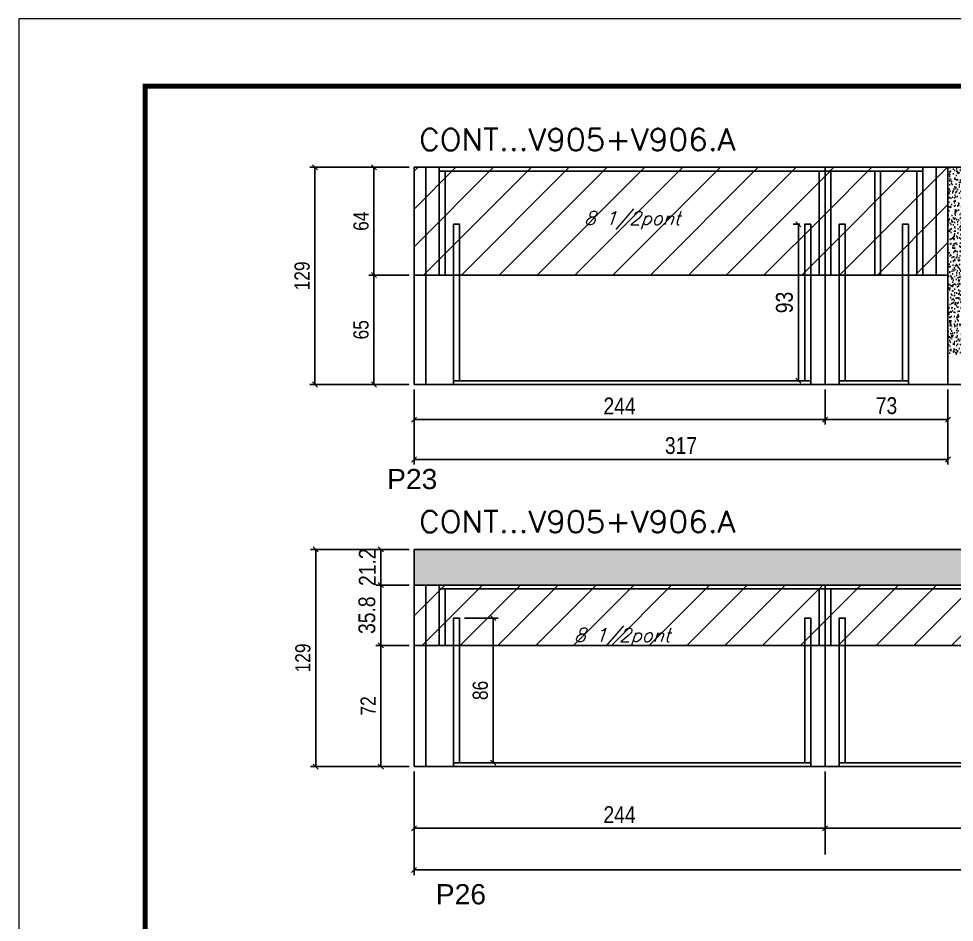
# Model space of a CAD drawing. Extents: x -20960 to -5926, y -2106 to 21915.
# Drawn here: x -10608 to -10053, y 17933 to 18470 of the extents above; entities that cross this region are included whole.
import ezdxf

# ---------------------------------------------------------------- set-up
doc = ezdxf.new("R2010")
doc.units = 0
doc.linetypes.add('DASHED', pattern=[0.75, 0.5, -0.25])
for name, color, linetype in [('5', 5, 'Continuous'), ('COTA', 241, 'Continuous'), ('Painéis', 200, 'Continuous'), ('SARR_2.2x7', 40, 'Continuous'), ('SARR_3.5x7', 81, 'Continuous'), ('texto', 7, 'Continuous')]:
    doc.layers.add(name, color=color, linetype=linetype)
for name, color, linetype, lineweight in [('Folhas', 255, 'Continuous', 9), ('Hachura', 251, 'Continuous', 9), ('SARRAFO DE PRESSAO', 251, 'DASHED', 9), ('Texto Seção', 7, 'Continuous', 15)]:
    doc.layers.add(name, color=color, linetype=linetype, lineweight=lineweight)
doc.styles.add('COTA TECNICA', font='techl___.ttf', dxfattribs={"height": 10})
doc.styles.add('COTA TECNICA-50', font='techl___.ttf', dxfattribs={"height": 9})
doc.styles.add('REGUA-120', font='ROMANS.shx', dxfattribs={"height": 15})
doc.styles.add('Romans', font='romans.shx')
doc.styles.get("Standard").update_dxf_attribs({"font": 'arial.ttf'})
doc.dimstyles.new('COTA PAINEL-50', dxfattribs={"dimtxt": 9, "dimasz": 3, "dimexe": 3, "dimexo": 3, "dimgap": 3, "dimtad": 1, "dimdec": 1, "dimzin": 12, "dimdsep": 46, "dimtxsty": 'COTA TECNICA-50', "dimblk1": 'OBLIQUE', "dimblk2": 'OBLIQUE', "dimsah": 1, "dimcen": 0.9, "dimclrd": 4, "dimclre": 4, "dimclrt": 240, "dimadec": 1, "dimazin": 3, "dimtfac": 1, "dimtdec": 1, "dimtmove": 0, "dimatfit": 3, "dimfxl": 1, "dimtolj": 1, "dimtzin": 12, "dimarcsym": 0})
doc.dimstyles.new('PAINEL', dxfattribs={"dimtxt": 10, "dimasz": 3, "dimexe": 3, "dimexo": 3, "dimgap": 3, "dimtad": 1, "dimdec": 1, "dimzin": 12, "dimdsep": 46, "dimtxsty": 'COTA TECNICA', "dimblk1": 'OBLIQUE', "dimblk2": 'OBLIQUE', "dimsah": 1, "dimcen": 0.9, "dimclrd": 4, "dimclre": 4, "dimclrt": 240, "dimadec": 1, "dimazin": 3, "dimtfac": 1, "dimtdec": 1, "dimtmove": 0, "dimatfit": 3, "dimfxl": 1, "dimtolj": 1, "dimtzin": 12, "dimarcsym": 0})
pattern_1 = [(45, (-150902.29, -14835.43), (-11.2253202, 11.2253202), [])]

# ---------------------------------------------------------------- blocks, each defined once
blk = doc.blocks.new('9999999999')
at = {"layer": 'Folhas'}
blk.add_lwpolyline([(98138.98, 34190.21), (99623.98, 34190.21), (99623.98, 35240.21), (98138.98, 35240.21)], close=True, dxfattribs=at)
at = {"layer": 'Folhas', "color": 30, "const_width": 3}
blk.add_lwpolyline([(98213.98, 34230.21), (99583.98, 34230.21), (99583.98, 35200.21), (98213.98, 35200.21)], close=True, dxfattribs=at)
blk = doc.blocks.new('_Oblique')
at = {"color": 0, "linetype": 'ByBlock', "lineweight": -2}
blk.add_line((-0.5, -0.5), (0.5, 0.5), dxfattribs=at)
blk = doc.blocks.new('*D1066')
at = {"layer": 'COTA', "color": 4, "linetype": 'ByBlock', "lineweight": -2, "transparency": 16777216}
for p, q in [((-10373.77, 18249.36), (-10373.77, 18228.53)), ((-10129.77, 18249.36), (-10129.77, 18228.53)), ((-10373.77, 18231.53), (-10129.77, 18231.53))]:
    blk.add_line(p, q, dxfattribs=at)
at = {"layer": 'Defpoints', "color": 0, "linetype": 'ByBlock', "transparency": 16777216}
for p in [(-10373.77, 18252.36), (-10129.77, 18252.36), (-10129.77, 18231.53)]:
    blk.add_point(p, dxfattribs=at)
at = {"layer": 'COTA', "color": 4, "linetype": 'ByBlock', "lineweight": -2, "transparency": 16777216, "xscale": 3, "yscale": 3, "zscale": 3, "rotation": 180}
blk.add_blockref('_Oblique', (-10373.77, 18231.53), dxfattribs=at)
at = {"layer": 'COTA', "color": 4, "linetype": 'ByBlock', "lineweight": -2, "transparency": 16777216, "xscale": 3, "yscale": 3, "zscale": 3}
blk.add_blockref('_Oblique', (-10129.77, 18231.53), dxfattribs=at)
at = {"layer": 'COTA', "color": 240, "linetype": 'ByBlock', "transparency": 16777216, "insert": (-10251.77, 18239.61), "char_height": 10, "attachment_point": 5, "style": 'COTA TECNICA'}
blk.add_mtext('\\A1;244', dxfattribs=at)
blk = doc.blocks.new('*D1067')
at = {"layer": 'COTA', "color": 4, "linetype": 'ByBlock', "lineweight": -2, "transparency": 16777216}
for p, q in [((-10129.77, 18249.36), (-10129.77, 18228.53)), ((-10056.77, 18249.36), (-10056.77, 18228.53)), ((-10129.77, 18231.53), (-10056.77, 18231.53))]:
    blk.add_line(p, q, dxfattribs=at)
at = {"layer": 'Defpoints', "color": 0, "linetype": 'ByBlock', "transparency": 16777216}
for p in [(-10129.77, 18252.36), (-10056.77, 18252.36), (-10056.77, 18231.53)]:
    blk.add_point(p, dxfattribs=at)
at = {"layer": 'COTA', "color": 4, "linetype": 'ByBlock', "lineweight": -2, "transparency": 16777216, "xscale": 3, "yscale": 3, "zscale": 3, "rotation": 180}
blk.add_blockref('_Oblique', (-10129.77, 18231.53), dxfattribs=at)
at = {"layer": 'COTA', "color": 4, "linetype": 'ByBlock', "lineweight": -2, "transparency": 16777216, "xscale": 3, "yscale": 3, "zscale": 3}
blk.add_blockref('_Oblique', (-10056.77, 18231.53), dxfattribs=at)
at = {"layer": 'COTA', "color": 240, "linetype": 'ByBlock', "transparency": 16777216, "insert": (-10093.27, 18239.75), "char_height": 10, "attachment_point": 5, "style": 'COTA TECNICA'}
blk.add_mtext('\\A1;73', dxfattribs=at)
blk = doc.blocks.new('*D1073')
at = {"layer": 'COTA', "color": 4, "linetype": 'ByBlock', "lineweight": -2, "transparency": 16777216}
for p, q in [((-10056.77, 18249.36), (-10056.77, 18204.83)), ((-10373.77, 18229.36), (-10373.77, 18204.83)), ((-10373.77, 18207.83), (-10056.77, 18207.83))]:
    blk.add_line(p, q, dxfattribs=at)
at = {"layer": 'Defpoints', "color": 0, "linetype": 'ByBlock', "transparency": 16777216}
for p in [(-10056.77, 18252.36), (-10373.77, 18232.36), (-10056.77, 18207.83)]:
    blk.add_point(p, dxfattribs=at)
at = {"layer": 'COTA', "color": 4, "linetype": 'ByBlock', "lineweight": -2, "transparency": 16777216, "xscale": 3, "yscale": 3, "zscale": 3, "rotation": 180}
blk.add_blockref('_Oblique', (-10373.77, 18207.83), dxfattribs=at)
at = {"layer": 'COTA', "color": 4, "linetype": 'ByBlock', "lineweight": -2, "transparency": 16777216, "xscale": 3, "yscale": 3, "zscale": 3}
blk.add_blockref('_Oblique', (-10056.77, 18207.83), dxfattribs=at)
at = {"layer": 'COTA', "color": 240, "linetype": 'ByBlock', "transparency": 16777216, "insert": (-10215.27, 18216.05), "char_height": 10, "attachment_point": 5, "style": 'COTA TECNICA'}
blk.add_mtext('\\A1;317', dxfattribs=at)
blk = doc.blocks.new('*D1083')
at = {"layer": 'COTA', "color": 4, "lineweight": -2, "ltscale": 25, "transparency": 16777216}
for p, q in [((-10144.77, 18347.58), (-10148.6, 18347.58)), ((-10145.6, 18347.58), (-10145.6, 18254.58)), ((-10144.77, 18254.58), (-10148.6, 18254.58))]:
    blk.add_line(p, q, dxfattribs=at)
at = {"layer": 'Defpoints', "color": 0, "ltscale": 25, "transparency": 16777216}
for p in [(-10141.77, 18347.58), (-10145.6, 18254.58), (-10141.77, 18254.58)]:
    blk.add_point(p, dxfattribs=at)
at = {"layer": 'COTA', "color": 4, "lineweight": -2, "ltscale": 25, "transparency": 16777216, "xscale": 3, "yscale": 3, "zscale": 3}
for p, rotation in [((-10145.6, 18347.58), 90), ((-10145.6, 18254.58), 270)]:
    blk.add_blockref('_Oblique', p, dxfattribs=dict(at, rotation=rotation))
at = {"layer": 'COTA', "color": 240, "ltscale": 25, "transparency": 16777216, "insert": (-10153.85, 18301.08), "char_height": 10, "attachment_point": 5, "rotation": 90, "style": 'COTA TECNICA'}
blk.add_mtext('\\A1;93', dxfattribs=at)
blk = doc.blocks.new('*D1025')
at = {"layer": 'COTA', "color": 4, "lineweight": -2, "ltscale": 25, "transparency": 16777216}
for p, q in [((-10373.77, 18022.43), (-10373.77, 17985.8)), ((-10129.77, 18022.43), (-10129.77, 17985.8)), ((-10373.77, 17988.8), (-10129.77, 17988.8))]:
    blk.add_line(p, q, dxfattribs=at)
at = {"layer": 'Defpoints', "color": 0, "ltscale": 25, "transparency": 16777216}
for p in [(-10373.77, 18025.43), (-10129.77, 18025.43), (-10129.77, 17988.8)]:
    blk.add_point(p, dxfattribs=at)
at = {"layer": 'COTA', "color": 4, "lineweight": -2, "ltscale": 25, "transparency": 16777216, "xscale": 3, "yscale": 3, "zscale": 3, "rotation": 180}
blk.add_blockref('_Oblique', (-10373.77, 17988.8), dxfattribs=at)
at = {"layer": 'COTA', "color": 4, "lineweight": -2, "ltscale": 25, "transparency": 16777216, "xscale": 3, "yscale": 3, "zscale": 3}
blk.add_blockref('_Oblique', (-10129.77, 17988.8), dxfattribs=at)
at = {"layer": 'COTA', "color": 240, "ltscale": 25, "transparency": 16777216, "insert": (-10251.77, 17996.87), "char_height": 10, "attachment_point": 5, "style": 'COTA TECNICA'}
blk.add_mtext('\\A1;244', dxfattribs=at)
blk = doc.blocks.new('*D1026')
at = {"layer": 'COTA', "color": 4, "lineweight": -2, "ltscale": 25, "transparency": 16777216}
for p, q in [((-9885.77, 18022.43), (-9885.77, 17985.8)), ((-10129.77, 17973.13), (-10129.77, 17991.8)), ((-10129.77, 17988.8), (-9885.77, 17988.8))]:
    blk.add_line(p, q, dxfattribs=at)
at = {"layer": 'Defpoints', "color": 0, "ltscale": 25, "transparency": 16777216}
for p in [(-9885.77, 18025.43), (-9885.77, 17988.8), (-10129.77, 17970.13)]:
    blk.add_point(p, dxfattribs=at)
at = {"layer": 'COTA', "color": 4, "lineweight": -2, "ltscale": 25, "transparency": 16777216, "xscale": 3, "yscale": 3, "zscale": 3, "rotation": 180}
blk.add_blockref('_Oblique', (-10129.77, 17988.8), dxfattribs=at)
at = {"layer": 'COTA', "color": 4, "lineweight": -2, "ltscale": 25, "transparency": 16777216, "xscale": 3, "yscale": 3, "zscale": 3}
blk.add_blockref('_Oblique', (-9885.77, 17988.8), dxfattribs=at)
at = {"layer": 'COTA', "color": 240, "ltscale": 25, "transparency": 16777216, "insert": (-10007.77, 17996.87), "char_height": 10, "attachment_point": 5, "style": 'COTA TECNICA'}
blk.add_mtext('\\A1;244', dxfattribs=at)
blk = doc.blocks.new('*D1028')
at = {"layer": 'COTA', "color": 4, "lineweight": -2, "ltscale": 25, "transparency": 16777216}
for p, q in [((-10376.77, 18133.23), (-10396.49, 18133.23)), ((-10393.49, 18097.43), (-10393.49, 18133.23)), ((-10376.77, 18097.43), (-10396.49, 18097.43))]:
    blk.add_line(p, q, dxfattribs=at)
at = {"layer": 'Defpoints', "color": 0, "ltscale": 25, "transparency": 16777216}
for p in [(-10393.49, 18133.23), (-10373.77, 18133.23), (-10373.77, 18097.43)]:
    blk.add_point(p, dxfattribs=at)
at = {"layer": 'COTA', "color": 4, "lineweight": -2, "ltscale": 25, "transparency": 16777216, "xscale": 3, "yscale": 3, "zscale": 3}
for p, rotation in [((-10393.49, 18133.23), 90), ((-10393.49, 18097.43), 270)]:
    blk.add_blockref('_Oblique', p, dxfattribs=dict(at, rotation=rotation))
at = {"layer": 'COTA', "color": 240, "ltscale": 25, "transparency": 16777216, "insert": (-10401.73, 18115.33), "char_height": 10, "attachment_point": 5, "rotation": 90, "style": 'COTA TECNICA'}
blk.add_mtext('\\A1;35.8', dxfattribs=at)
blk = doc.blocks.new('*D1029')
at = {"layer": 'COTA', "color": 4, "lineweight": -2, "ltscale": 25, "transparency": 16777216}
for p, q in [((-10376.77, 18154.43), (-10396.49, 18154.43)), ((-10393.49, 18154.43), (-10393.49, 18133.23)), ((-10376.77, 18133.23), (-10396.49, 18133.23))]:
    blk.add_line(p, q, dxfattribs=at)
at = {"layer": 'Defpoints', "color": 0, "ltscale": 25, "transparency": 16777216}
for p in [(-10373.77, 18154.43), (-10393.49, 18133.23), (-10373.77, 18133.23)]:
    blk.add_point(p, dxfattribs=at)
at = {"layer": 'COTA', "color": 4, "lineweight": -2, "ltscale": 25, "transparency": 16777216, "xscale": 3, "yscale": 3, "zscale": 3}
for p, rotation in [((-10393.49, 18154.43), 90), ((-10393.49, 18133.23), 270)]:
    blk.add_blockref('_Oblique', p, dxfattribs=dict(at, rotation=rotation))
at = {"layer": 'COTA', "color": 240, "ltscale": 25, "transparency": 16777216, "insert": (-10401.55, 18143.83), "char_height": 10, "attachment_point": 5, "rotation": 90, "style": 'COTA TECNICA'}
blk.add_mtext('\\A1;21.2', dxfattribs=at)
blk = doc.blocks.new('*D1030')
at = {"layer": 'COTA', "color": 4, "lineweight": -2, "ltscale": 25, "transparency": 16777216}
for p, q in [((-10373.77, 18022.43), (-10373.77, 17960.99)), ((-9653.27, 18022.43), (-9653.27, 17960.99)), ((-10373.77, 17963.99), (-9653.27, 17963.99))]:
    blk.add_line(p, q, dxfattribs=at)
at = {"layer": 'Defpoints', "color": 0, "ltscale": 25, "transparency": 16777216}
for p in [(-10373.77, 18025.43), (-9653.27, 18025.43), (-9653.27, 17963.99)]:
    blk.add_point(p, dxfattribs=at)
at = {"layer": 'COTA', "color": 4, "lineweight": -2, "ltscale": 25, "transparency": 16777216, "xscale": 3, "yscale": 3, "zscale": 3, "rotation": 180}
blk.add_blockref('_Oblique', (-10373.77, 17963.99), dxfattribs=at)
at = {"layer": 'COTA', "color": 4, "lineweight": -2, "ltscale": 25, "transparency": 16777216, "xscale": 3, "yscale": 3, "zscale": 3}
blk.add_blockref('_Oblique', (-9653.27, 17963.99), dxfattribs=at)
at = {"layer": 'COTA', "color": 240, "ltscale": 25, "transparency": 16777216, "insert": (-10013.52, 17972.1), "char_height": 10, "attachment_point": 5, "style": 'COTA TECNICA'}
blk.add_mtext('\\A1;720.5', dxfattribs=at)
blk = doc.blocks.new('*D1005')
at = {"layer": 'COTA', "color": 4, "lineweight": -2, "transparency": 16777216}
for p, q in [((-10376.77, 18381.38), (-10400.62, 18381.38)), ((-10397.62, 18381.38), (-10397.62, 18317.38)), ((-10376.77, 18317.38), (-10400.62, 18317.38))]:
    blk.add_line(p, q, dxfattribs=at)
at = {"layer": 'Defpoints', "color": 0, "transparency": 16777216}
for p in [(-10373.77, 18381.38), (-10397.62, 18317.38), (-10373.77, 18317.38)]:
    blk.add_point(p, dxfattribs=at)
at = {"layer": 'COTA', "color": 4, "lineweight": -2, "transparency": 16777216, "xscale": 3, "yscale": 3, "zscale": 3}
for p, rotation in [((-10397.62, 18381.38), 90), ((-10397.62, 18317.38), 270)]:
    blk.add_blockref('_Oblique', p, dxfattribs=dict(at, rotation=rotation))
at = {"layer": 'COTA', "color": 240, "transparency": 16777216, "insert": (-10405.21, 18349.38), "char_height": 9, "attachment_point": 5, "rotation": 90, "style": 'COTA TECNICA-50'}
blk.add_mtext('\\A1;64', dxfattribs=at)
blk = doc.blocks.new('*D1092')
at = {"layer": 'COTA', "color": 4, "lineweight": -2, "transparency": 16777216}
for p, q in [((-10376.77, 18381.38), (-10435.61, 18381.38)), ((-10432.61, 18381.38), (-10432.61, 18252.38)), ((-10376.77, 18252.38), (-10435.61, 18252.38))]:
    blk.add_line(p, q, dxfattribs=at)
at = {"layer": 'Defpoints', "color": 0, "transparency": 16777216}
for p in [(-10373.77, 18381.38), (-10432.61, 18252.38), (-10373.77, 18252.38)]:
    blk.add_point(p, dxfattribs=at)
at = {"layer": 'COTA', "color": 4, "lineweight": -2, "transparency": 16777216, "xscale": 3, "yscale": 3, "zscale": 3}
for p, rotation in [((-10432.61, 18381.38), 90), ((-10432.61, 18252.38), 270)]:
    blk.add_blockref('_Oblique', p, dxfattribs=dict(at, rotation=rotation))
at = {"layer": 'COTA', "color": 240, "transparency": 16777216, "insert": (-10440.19, 18316.88), "char_height": 9, "attachment_point": 5, "rotation": 90, "style": 'COTA TECNICA-50'}
blk.add_mtext('\\A1;129', dxfattribs=at)
blk = doc.blocks.new('*D1042')
at = {"layer": 'COTA', "color": 4, "lineweight": -2, "transparency": 16777216}
for p, q in [((-10376.77, 18317.38), (-10400.62, 18317.38)), ((-10397.62, 18317.38), (-10397.62, 18252.36)), ((-10376.77, 18252.36), (-10400.62, 18252.36))]:
    blk.add_line(p, q, dxfattribs=at)
at = {"layer": 'Defpoints', "color": 0, "transparency": 16777216}
for p in [(-10373.77, 18317.38), (-10397.62, 18252.36), (-10373.77, 18252.36)]:
    blk.add_point(p, dxfattribs=at)
at = {"layer": 'COTA', "color": 4, "lineweight": -2, "transparency": 16777216, "xscale": 3, "yscale": 3, "zscale": 3}
for p, rotation in [((-10397.62, 18317.38), 90), ((-10397.62, 18252.36), 270)]:
    blk.add_blockref('_Oblique', p, dxfattribs=dict(at, rotation=rotation))
at = {"layer": 'COTA', "color": 240, "transparency": 16777216, "insert": (-10405.22, 18284.87), "char_height": 9, "attachment_point": 5, "rotation": 90, "style": 'COTA TECNICA-50'}
blk.add_mtext('\\A1;65', dxfattribs=at)
blk = doc.blocks.new('*D1095')
at = {"layer": 'COTA', "color": 4, "lineweight": -2, "transparency": 16777216}
for p, q in [((-10376.77, 18154.43), (-10435.16, 18154.43)), ((-10432.16, 18154.43), (-10432.16, 18025.43)), ((-10376.77, 18025.43), (-10435.16, 18025.43))]:
    blk.add_line(p, q, dxfattribs=at)
at = {"layer": 'Defpoints', "color": 0, "transparency": 16777216}
for p in [(-10373.77, 18154.43), (-10432.16, 18025.43), (-10373.77, 18025.43)]:
    blk.add_point(p, dxfattribs=at)
at = {"layer": 'COTA', "color": 4, "lineweight": -2, "transparency": 16777216, "xscale": 3, "yscale": 3, "zscale": 3}
for p, rotation in [((-10432.16, 18154.43), 90), ((-10432.16, 18025.43), 270)]:
    blk.add_blockref('_Oblique', p, dxfattribs=dict(at, rotation=rotation))
at = {"layer": 'COTA', "color": 240, "transparency": 16777216, "insert": (-10439.74, 18089.93), "char_height": 9, "attachment_point": 5, "rotation": 90, "style": 'COTA TECNICA-50'}
blk.add_mtext('\\A1;129', dxfattribs=at)
blk = doc.blocks.new('*D1096')
at = {"layer": 'COTA', "color": 4, "lineweight": -2, "transparency": 16777216}
for p, q in [((-10376.77, 18097.43), (-10396.49, 18097.43)), ((-10393.49, 18097.43), (-10393.49, 18025.43)), ((-10376.77, 18025.43), (-10396.49, 18025.43))]:
    blk.add_line(p, q, dxfattribs=at)
at = {"layer": 'Defpoints', "color": 0, "transparency": 16777216}
for p in [(-10373.77, 18097.43), (-10393.49, 18025.43), (-10373.77, 18025.43)]:
    blk.add_point(p, dxfattribs=at)
at = {"layer": 'COTA', "color": 4, "lineweight": -2, "transparency": 16777216, "xscale": 3, "yscale": 3, "zscale": 3}
for p, rotation in [((-10393.49, 18097.43), 90), ((-10393.49, 18025.43), 270)]:
    blk.add_blockref('_Oblique', p, dxfattribs=dict(at, rotation=rotation))
at = {"layer": 'COTA', "color": 240, "transparency": 16777216, "insert": (-10401.05, 18061.43), "char_height": 9, "attachment_point": 5, "rotation": 90, "style": 'COTA TECNICA-50'}
blk.add_mtext('\\A1;72', dxfattribs=at)
blk = doc.blocks.new('*D1097')
at = {"layer": 'COTA', "color": 4, "lineweight": -2, "transparency": 16777216}
for p, q in [((-10343.77, 18113.66), (-10323.8, 18113.66)), ((-10326.8, 18113.66), (-10326.8, 18027.66)), ((-10343.77, 18027.66), (-10323.8, 18027.66))]:
    blk.add_line(p, q, dxfattribs=at)
at = {"layer": 'Defpoints', "color": 0, "transparency": 16777216}
for p in [(-10346.77, 18113.66), (-10346.77, 18027.66), (-10326.8, 18027.66)]:
    blk.add_point(p, dxfattribs=at)
at = {"layer": 'COTA', "color": 4, "lineweight": -2, "transparency": 16777216, "xscale": 3, "yscale": 3, "zscale": 3}
for p, rotation in [((-10326.8, 18113.66), 90), ((-10326.8, 18027.66), 270)]:
    blk.add_blockref('_Oblique', p, dxfattribs=dict(at, rotation=rotation))
at = {"layer": 'COTA', "color": 240, "transparency": 16777216, "insert": (-10334.41, 18070.66), "char_height": 9, "attachment_point": 5, "rotation": 90, "style": 'COTA TECNICA-50'}
blk.add_mtext('\\A1;86', dxfattribs=at)

msp = doc.modelspace()

# ---------------------------------------------------------------- hatches: boundary and pattern name
at = {"layer": 'COTA', "linetype": 'ByBlock'}
h = msp.add_hatch(dxfattribs=at)
h.set_pattern_fill('AR-CONC', color=256, scale=0.03)
h.set_pattern_definition([(50, (-150902.2897, -14835.43), (5.46554007, -0.47817257), [0.5715, -6.2865]), (355, (-150902.2897, -14835.43), (-1.05730264, 5.73170536), [0.4572, -5.02921753]), (100.4514447, (-150901.834, -14835.47), (4.40823741, 5.25353256), [0.48570026, -5.34270734]), (46.1842, (-150902.29, -14833.906), (8.13237123, -1.26126984), [0.85725, -9.42975]), (96.6355576, (-150901.612, -14834.011), (7.122124, 7.42278374), [0.7285507, -8.01406824]), (351.184151, (-150902.29, -14833.906), (7.122124, 7.42278374), [0.685799, -7.54379196]), (21, (-150901.5277, -14834.287), (4.54843174, -3.06795595), [0.5715, -6.2865]), (326, (-150901.5277, -14834.287), (1.85406085, 5.52563898), [0.4572, -5.0292]), (71.451445, (-150901.1487, -14834.5427), (6.40249258, 2.45768307), [0.48570026, -5.34269813]), (37.5, (-150902.2897, -14835.43), (0.092658098, 2.536651166), [0, -4.96824, 0, -5.1054, 0, -5.04825]), (7.5, (-150902.2897, -14835.43), (2.004589875, 3.005417245), [0, -2.91084, 0, -4.85394, 0, -1.92405]), (327.5, (-150903.989, -14835.43), (4.067717855, -0.17186232), [0, -1.905, 0, -5.9436, 0, -7.8867]), (317.5, (-150904.751, -14835.43), (4.44387544, 0.76279473), [0, -2.4765, 0, -3.94716, 0, -5.6007])])
h.paths.add_polyline_path([(-10056.77, 18270.38), (-10026.77, 18270.38), (-10026.77, 18381.38), (-10056.77, 18381.38)])
h = msp.add_hatch(dxfattribs=at)
h.set_pattern_fill('AR-CONC', color=256, scale=0.03)
h.set_pattern_definition([(50, (-150805.634, -5884.921), (5.46554007, -0.47817257), [0.5715, -6.2865]), (355, (-150805.634, -5884.921), (-1.05730264, 5.73170536), [0.4572, -5.02921753]), (100.4514447, (-150805.1783, -5884.961), (4.40823741, 5.25353256), [0.48570026, -5.34270734]), (46.1842, (-150805.634, -5883.397), (8.13237123, -1.26126984), [0.85725, -9.42975]), (96.6355576, (-150804.956, -5883.502), (7.122124, 7.42278374), [0.7285507, -8.01406824]), (351.184151, (-150805.634, -5883.397), (7.122124, 7.42278374), [0.685799, -7.54379196]), (21, (-150804.872, -5883.778), (4.54843174, -3.06795595), [0.5715, -6.2865]), (326, (-150804.872, -5883.778), (1.85406085, 5.52563898), [0.4572, -5.0292]), (71.451445, (-150804.493, -5884.0336), (6.40249258, 2.45768307), [0.48570026, -5.34269813]), (37.5, (-150805.6338, -5884.921), (0.092658098, 2.536651166), [0, -4.96824, 0, -5.1054, 0, -5.04825]), (7.5, (-150805.6338, -5884.921), (2.004589875, 3.005417245), [0, -2.91084, 0, -4.85394, 0, -1.92405]), (327.5, (-150807.333, -5884.921), (4.067717855, -0.17186232), [0, -1.905, 0, -5.9436, 0, -7.8867]), (317.5, (-150808.095, -5884.921), (4.44387544, 0.76279473), [0, -2.4765, 0, -3.94716, 0, -5.6007])])
h.paths.add_polyline_path([(-9653.27, 18154.43), (-10373.77, 18154.43), (-10373.77, 18133.23), (-9787.77, 18133.23), (-9787.77, 18112.43), (-9653.27, 18112.43), (-9653.27, 18112.43), (-9653.27, 18112.43)])
at = {"layer": 'Hachura', "ltscale": 25}
h = msp.add_hatch(dxfattribs=at)
h.set_pattern_fill('ANSI31', color=256, scale=5)
h.set_pattern_definition(pattern_1)
h.paths.add_polyline_path([(-10129.77, 18317.38), (-10129.77, 18381.38), (-10373.77, 18381.38), (-10373.77, 18317.38)])
h = msp.add_hatch(dxfattribs=at)
h.set_pattern_fill('ANSI31', color=256, scale=5)
h.set_pattern_definition(pattern_1)
h.paths.add_polyline_path([(-10129.77, 18381.38), (-10129.77, 18317.38), (-10056.77, 18317.38), (-10056.77, 18381.38)])
h = msp.add_hatch(dxfattribs=at)
h.set_pattern_fill('ANSI31', color=256, scale=5)
h.set_pattern_definition([(45, (-151146.29, -15096.511), (-11.2253202, 11.2253202), [])])
h.paths.add_polyline_path([(-9653.27, 18112.43), (-9787.27, 18112.43), (-9787.27, 18133.23), (-10373.77, 18133.23), (-10373.77, 18097.43), (-9653.27, 18097.43)])

# ---------------------------------------------------------------- linework, layer by layer
at = {"layer": 'COTA', "linetype": 'ByBlock'}
for p, q in [((-10056.77, 18381.38), (-10026.77, 18381.38)), ((-10056.77, 18252.38), (-10026.77, 18252.38)), ((-10373.77, 18154.43), (-9787.27, 18154.43)), ((-10373.77, 18133.23), (-10373.77, 18154.43)), ((-10373.77, 18154.43), (-9653.27, 18154.43))]:
    msp.add_line(p, q, dxfattribs=at)
at = {"layer": 'Painéis'}
for p, q in [((-10373.77, 18381.38), (-10129.77, 18381.38)), ((-10373.77, 18381.38), (-10373.77, 18252.38)), ((-10129.77, 18381.38), (-10056.77, 18381.38)), ((-10129.77, 18381.38), (-10129.77, 18317.38)), ((-10129.77, 18381.38), (-10129.77, 18252.38)), ((-10056.77, 18381.38), (-10056.77, 18252.38)), ((-10056.77, 18317.38), (-10373.77, 18317.38)), ((-10373.77, 18252.38), (-10056.77, 18252.38)), ((-10373.77, 18133.23), (-9787.27, 18133.23)), ((-10373.77, 18097.43), (-9787.27, 18097.43))]:
    msp.add_line(p, q, dxfattribs=at)
at = {"layer": 'Painéis', "ltscale": 25}
for p, q in [((-10373.77, 18025.43), (-10373.77, 18133.23)), ((-10129.77, 18025.43), (-10129.77, 18133.23))]:
    msp.add_line(p, q, dxfattribs=at)
msp.add_lwpolyline([(-10373.77, 18025.43), (-9653.27, 18025.43), (-9653.27, 18112.43)], dxfattribs=at)
at = {"layer": 'SARR_2.2x7', "linetype": 'Continuous', "ltscale": 50}
for p, q in [((-10366.77, 18381.38), (-10366.77, 18317.38)), ((-10063.77, 18381.38), (-10063.77, 18317.38)), ((-10129.77, 18379.18), (-10358.77, 18379.18)), ((-10129.77, 18379.18), (-10071.77, 18379.18)), ((-10366.77, 18317.38), (-10366.77, 18252.38)), ((-10350.27, 18254.58), (-10138.27, 18254.58)), ((-10121.27, 18254.58), (-10080.27, 18254.58)), ((-10366.77, 18097.43), (-10366.77, 18025.46)), ((-10350.27, 18027.66), (-10138.27, 18027.66)), ((-10121.27, 18027.66), (-9894.27, 18027.66))]:
    msp.add_line(p, q, dxfattribs=at)
at = {"layer": 'SARR_2.2x7', "linetype": 'Continuous'}
for p, q in [((-10366.77, 18097.43), (-10366.77, 18133.23)), ((-10358.77, 18131.03), (-10129.77, 18131.03)), ((-10129.77, 18131.03), (-9885.77, 18131.03))]:
    msp.add_line(p, q, dxfattribs=at)
at = {"layer": 'SARR_3.5x7'}
for p, q in [((-10358.77, 18381.38), (-10358.77, 18317.38)), ((-10071.77, 18381.38), (-10071.77, 18317.38)), ((-10355.27, 18379.18), (-10355.27, 18317.38)), ((-10133.27, 18379.18), (-10133.27, 18317.38)), ((-10126.27, 18379.18), (-10126.27, 18317.38)), ((-10100.27, 18379.18), (-10100.27, 18317.38)), ((-10096.77, 18379.18), (-10096.77, 18317.38)), ((-10075.27, 18379.18), (-10075.27, 18317.38)), ((-10355.27, 18097.43), (-10355.27, 18131.03)), ((-10133.27, 18131.03), (-10133.27, 18097.43)), ((-10129.77, 18131.03), (-10129.77, 18097.43)), ((-10126.27, 18131.03), (-10126.27, 18097.43))]:
    msp.add_line(p, q, dxfattribs=at)
for points in [[(-10346.77, 18254.58), (-10346.77, 18347.58), (-10350.27, 18347.58), (-10350.27, 18252.38)], [(-10141.77, 18254.58), (-10141.77, 18347.58), (-10138.27, 18347.58), (-10138.27, 18252.38)], [(-10117.77, 18254.58), (-10117.77, 18347.58), (-10121.27, 18347.58), (-10121.27, 18252.38)], [(-10083.77, 18254.58), (-10083.77, 18347.58), (-10080.27, 18347.58), (-10080.27, 18252.38)], [(-10358.77, 18133.23), (-10358.77, 18097.43)], [(-10346.77, 18027.66), (-10346.77, 18113.66), (-10350.27, 18113.66), (-10350.27, 18025.46)], [(-10141.77, 18027.66), (-10141.77, 18113.66), (-10138.27, 18113.66), (-10138.27, 18025.46)], [(-10117.77, 18027.66), (-10117.77, 18113.66), (-10121.27, 18113.66), (-10121.27, 18025.46)]]:
    msp.add_lwpolyline(points, dxfattribs=at)

# ---------------------------------------------------------------- block references
at = {"layer": 'SARRAFO DE PRESSAO', "color": 6, "linetype": 'ByBlock'}
msp.add_blockref('9999999999', (-108747.48, -16770.54), dxfattribs=at)

# ---------------------------------------------------------------- texts
at = {"layer": '5', "linetype": 'Continuous'}
for s, p in [('P23', (-10389.77, 18190.22)), ('P26', (-10360.85, 17943.58))]:
    msp.add_text(s, height=12, rotation=0, dxfattribs=at).set_placement(p)
at = {"layer": 'texto', "color": 2, "char_height": 8, "attachment_point": 5, "style": 'Romans'}
for insert in [(-10244.27, 18349.88), (-10250.2, 18102.25)]:
    msp.add_mtext('{\\Q19;\\C256;8 1/2pont}', dxfattribs=dict(at, insert=insert))
at = {"layer": 'Texto Seção', "style": 'REGUA-120', "width": 1.05}
for p in [(-10370.76, 18391.35), (-10370.76, 18164.4)]:
    msp.add_text('CONT...V905+V906.A', height=13, dxfattribs=at).set_placement(p)

# ---------------------------------------------------------------- dimensions: what is measured, and where the dimension line sits
at = {"layer": 'COTA'}
for base, p1, p2, picture, middle in [((-10432.61, 18252.38), (-10373.77, 18381.38), (-10373.77, 18252.38), '*D1092', (-10440.19, 18316.88)), ((-10397.62, 18317.38), (-10373.77, 18381.38), (-10373.77, 18317.38), '*D1005', (-10405.21, 18349.38)), ((-10397.62, 18252.36), (-10373.77, 18317.38), (-10373.77, 18252.36), '*D1042', (-10405.22, 18284.87)), ((-10432.16, 18025.43), (-10373.77, 18154.43), (-10373.77, 18025.43), '*D1095', (-10439.74, 18089.93)), ((-10326.8, 18027.66), (-10346.77, 18113.66), (-10346.77, 18027.66), '*D1097', (-10334.41, 18070.66)), ((-10393.49, 18025.43), (-10373.77, 18097.43), (-10373.77, 18025.43), '*D1096', (-10401.05, 18061.43))]:
    dim = msp.add_linear_dim(base=base, p1=p1, p2=p2, angle=90, dimstyle='COTA PAINEL-50', dxfattribs=at)
    dim.commit()
    dim.dimension.update_dxf_attribs({"geometry": picture, "text_midpoint": middle})
at = {"layer": 'COTA', "ltscale": 25}
for base, p1, p2, picture, middle in [((-10145.6, 18254.58), (-10141.77, 18347.58), (-10141.77, 18254.58), '*D1083', (-10153.85, 18301.08)), ((-10393.49, 18133.23), (-10373.77, 18097.43), (-10373.77, 18133.23), '*D1028', (-10401.73, 18115.33))]:
    dim = msp.add_linear_dim(base=base, p1=p1, p2=p2, angle=90, dimstyle='PAINEL', dxfattribs=at)
    dim.commit()
    dim.dimension.update_dxf_attribs({"geometry": picture, "text_midpoint": middle})
at = {"layer": 'COTA', "linetype": 'ByBlock'}
for base, p1, p2, picture, middle in [((-10129.77, 18231.53), (-10373.77, 18252.36), (-10129.77, 18252.36), '*D1066', (-10251.77, 18239.61)), ((-10056.77, 18207.83), (-10373.77, 18232.36), (-10056.77, 18252.36), '*D1073', (-10215.27, 18216.05)), ((-10056.77, 18231.53), (-10129.77, 18252.36), (-10056.77, 18252.36), '*D1067', (-10093.27, 18239.75))]:
    dim = msp.add_linear_dim(base=base, p1=p1, p2=p2, dimstyle='PAINEL', dxfattribs=at)
    dim.commit()
    dim.dimension.update_dxf_attribs({"geometry": picture, "text_midpoint": middle})
at = {"layer": 'COTA', "ltscale": 25}
dim = msp.add_linear_dim(base=(-10393.49, 18133.23), p1=(-10373.77, 18154.43), p2=(-10373.77, 18133.23), angle=90, dimstyle='PAINEL', dxfattribs=at)
dim.commit()
dim.dimension.update_dxf_attribs({"geometry": '*D1029', "text_midpoint": (-10393.49, 18143.83), "dimtype": 160})
for base, p2, picture, middle in [((-10129.77, 17988.8), (-10129.77, 18025.43), '*D1025', (-10251.77, 17996.87)), ((-9653.27, 17963.99), (-9653.27, 18025.43), '*D1030', (-10013.52, 17972.1))]:
    dim = msp.add_linear_dim(base=base, p1=(-10373.77, 18025.43), p2=p2, dimstyle='PAINEL', dxfattribs=at)
    dim.commit()
    dim.dimension.update_dxf_attribs({"geometry": picture, "text_midpoint": middle})
dim = msp.add_linear_dim(base=(-9885.77, 17988.8), p1=(-10129.77, 17970.13), p2=(-9885.77, 18025.43), dimstyle='PAINEL', override={"dimtmove": 1}, dxfattribs=at)
dim.commit()
dim.dimension.update_dxf_attribs({"geometry": '*D1026', "text_midpoint": (-10007.77, 17996.87)})

doc.saveas('drawing.dxf')
